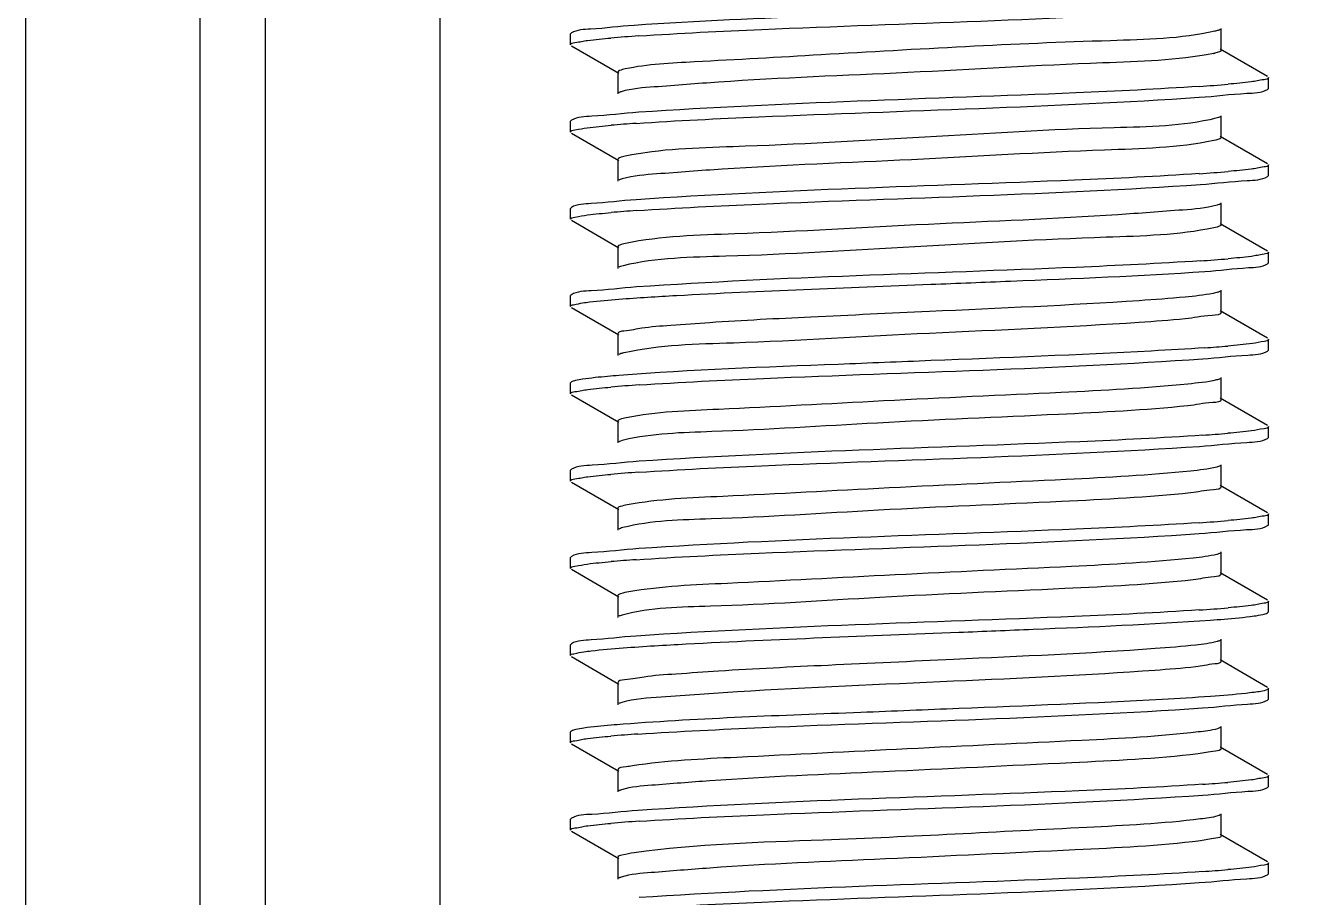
# Model space of a CAD drawing. Extents: x 27938 to 650306, y -92720 to 1524912.
# Drawn here: x 294381.2 to 294727.2, y 845461.8 to 845699.8 of the extents above; entities that cross this region are included whole.
import ezdxf

# ---------------------------------------------------------------- set-up
doc = ezdxf.new("R2010")
doc.units = 0
doc.header["$LTSCALE"] = 1000
doc.header["$MEASUREMENT"] = 0
doc.styles.get("Standard").update_dxf_attribs({"font": 'gbenor.shx', "bigfont": 'gbcbig.shx'})
doc.dimstyles.get("Standard").update_dxf_attribs({"dimtxt": 0.18, "dimasz": 0.18, "dimexe": 0.18, "dimexo": 0.0625, "dimgap": 0.09, "dimtad": 0, "dimtih": 1, "dimtoh": 1, "dimdec": 4, "dimzin": 0, "dimdsep": 46, "dimtxsty": 'Standard', "dimcen": 0.09, "dimadec": 0, "dimazin": 0, "dimtfac": 1, "dimtdec": 4, "dimtofl": 0, "dimtmove": 0, "dimatfit": 3, "dimfxl": 1, "dimtolj": 1, "dimtzin": 0, "dimarcsym": 0})

msp = doc.modelspace()

# ---------------------------------------------------------------- linework, layer by layer
at = {"linetype": 'Continuous'}
for p, q in [((294381.22, 847691.77), (294381.22, 842950.74)), ((294428.85, 847691.77), (294428.85, 842950.74)), ((294446.71, 847691.77), (294446.71, 842950.74)), ((294494.33, 847691.77), (294494.33, 842950.74)), ((294707.67, 845693.05), (294707.67, 845699)), ((294530.28, 845697.77), (294530.05, 845697.51)), ((294530.05, 845694.54), (294530.05, 845697.51)), ((294530.05, 845694.54), (294530.05, 845697.51)), ((294530.28, 845694.28), (294543.2, 845686.79)), ((294720.33, 845685.87), (294707.41, 845693.35)), ((294542.94, 845687.1), (294542.94, 845681.14)), ((294720.56, 845682.63), (294720.56, 845685.61)), ((294720.56, 845682.63), (294720.56, 845685.61)), ((294720.33, 845682.37), (294720.56, 845682.63)), ((294707.67, 845669.24), (294707.67, 845675.19)), ((294530.28, 845673.96), (294530.05, 845673.7)), ((294530.05, 845670.72), (294530.05, 845673.7)), ((294530.05, 845670.72), (294530.05, 845673.7)), ((294530.28, 845670.46), (294543.2, 845662.98)), ((294706.24, 845668.53), (294705.61, 845668.39)), ((294720.33, 845662.06), (294707.41, 845669.54)), ((294542.94, 845663.28), (294542.94, 845657.33)), ((294720.56, 845658.82), (294720.56, 845661.79)), ((294720.56, 845658.82), (294720.56, 845661.79)), ((294720.33, 845658.56), (294720.56, 845658.82)), ((294707.67, 845645.42), (294707.67, 845651.38)), ((294530.28, 845650.15), (294530.05, 845649.89)), ((294530.05, 845646.91), (294530.05, 845649.89)), ((294530.05, 845646.91), (294530.05, 845649.89)), ((294530.28, 845646.65), (294543.2, 845639.17)), ((294706.53, 845644.79), (294705.66, 845644.58)), ((294720.33, 845638.24), (294707.41, 845645.72)), ((294542.94, 845639.47), (294542.94, 845633.52)), ((294720.56, 845635.01), (294720.56, 845637.98)), ((294720.56, 845635.01), (294720.56, 845637.98)), ((294720.33, 845634.74), (294720.56, 845635.01)), ((294530.28, 845626.34), (294530.05, 845626.08)), ((294707.67, 845621.61), (294707.67, 845627.56)), ((294530.05, 845623.1), (294530.05, 845626.08)), ((294530.05, 845623.1), (294530.05, 845626.08)), ((294530.28, 845622.84), (294543.2, 845615.36)), ((294720.33, 845614.43), (294707.41, 845621.91)), ((294542.94, 845615.66), (294542.94, 845609.7)), ((294720.56, 845611.19), (294720.56, 845614.17)), ((294720.56, 845611.19), (294720.56, 845614.17)), ((294720.33, 845610.93), (294720.56, 845611.19)), ((294530.28, 845602.52), (294530.05, 845602.26)), ((294530.05, 845599.29), (294530.05, 845602.26)), ((294530.05, 845599.29), (294530.05, 845602.26)), ((294707.67, 845597.8), (294707.67, 845603.75)), ((294530.28, 845599.03), (294543.2, 845591.54)), ((294720.33, 845590.62), (294707.41, 845598.1)), ((294542.94, 845591.84), (294542.94, 845585.89)), ((294720.56, 845587.38), (294720.56, 845590.36)), ((294720.56, 845587.38), (294720.56, 845590.36)), ((294720.33, 845587.12), (294720.56, 845587.38)), ((294530.28, 845578.71), (294530.05, 845578.45)), ((294530.05, 845575.47), (294530.05, 845578.45)), ((294530.05, 845575.47), (294530.05, 845578.45)), ((294707.67, 845573.98), (294707.67, 845579.94)), ((294530.28, 845575.21), (294543.2, 845567.73)), ((294720.33, 845566.8), (294707.41, 845574.29)), ((294542.94, 845568.03), (294542.94, 845562.08)), ((294720.56, 845563.57), (294720.56, 845566.54)), ((294720.56, 845563.57), (294720.56, 845566.54)), ((294720.33, 845563.31), (294720.56, 845563.57)), ((294530.28, 845554.9), (294530.05, 845554.64)), ((294530.05, 845551.66), (294530.05, 845554.64)), ((294530.05, 845551.66), (294530.05, 845554.64)), ((294707.67, 845550.17), (294707.67, 845556.13)), ((294530.28, 845551.4), (294543.2, 845543.92)), ((294720.33, 845542.99), (294707.41, 845550.47)), ((294542.94, 845544.22), (294542.94, 845538.27)), ((294720.56, 845539.75), (294720.56, 845542.73)), ((294720.56, 845539.75), (294720.56, 845542.73)), ((294720.33, 845539.49), (294720.56, 845539.75)), ((294530.28, 845531.08), (294530.05, 845530.82)), ((294530.05, 845527.85), (294530.05, 845530.82)), ((294530.05, 845527.85), (294530.05, 845530.82)), ((294707.67, 845526.36), (294707.67, 845532.31)), ((294530.28, 845527.59), (294543.2, 845520.1)), ((294720.33, 845519.18), (294707.41, 845526.66)), ((294542.94, 845520.41), (294542.94, 845514.45)), ((294720.33, 845515.68), (294720.56, 845515.94)), ((294720.56, 845515.94), (294720.56, 845518.92)), ((294720.56, 845515.94), (294720.56, 845518.92)), ((294530.28, 845507.27), (294530.05, 845507.01)), ((294530.05, 845504.03), (294530.05, 845507.01)), ((294530.05, 845504.03), (294530.05, 845507.01)), ((294707.67, 845502.55), (294707.67, 845508.5)), ((294530.28, 845503.77), (294543.2, 845496.29)), ((294720.33, 845495.37), (294707.41, 845502.85)), ((294542.94, 845496.59), (294542.94, 845490.64)), ((294720.56, 845492.13), (294720.56, 845495.1)), ((294720.56, 845492.13), (294720.56, 845495.1)), ((294720.33, 845491.87), (294720.56, 845492.13)), ((294707.67, 845478.73), (294707.67, 845484.69)), ((294530.28, 845483.46), (294530.05, 845483.2)), ((294530.05, 845480.22), (294530.05, 845483.2)), ((294530.05, 845480.22), (294530.05, 845483.2)), ((294530.28, 845479.96), (294543.2, 845472.48)), ((294720.33, 845471.55), (294707.41, 845479.04)), ((294542.94, 845472.78), (294542.94, 845466.83)), ((294720.56, 845468.32), (294720.56, 845471.29)), ((294720.56, 845468.32), (294720.56, 845471.29)), ((294720.33, 845468.05), (294720.56, 845468.32))]:
    msp.add_line(p, q, dxfattribs=at)
for centre, radius, start, end in [((294576.2, 845278.26), 419.59, 93.7629, 94.806), ((294701.66, 845711.28), 19.48, 281.4729, 282.6156), ((294674.11, 846105.64), 423.36, 273.7391, 274.8053), ((294575.27, 845266.14), 407.86, 93.8436, 94.8037), ((294674.02, 846082.89), 424.43, 273.7327, 274.805), ((294575.41, 845240.58), 409.61, 93.832, 94.8034), ((294674.46, 846053.57), 418.9, 273.7674, 274.8061), ((294676.11, 846009.1), 398.18, 273.9056, 274.8068), ((294576.34, 845181.25), 421.36, 93.7522, 94.8054), ((294675.26, 845995.98), 408.9, 273.8366, 274.8035), ((294576.18, 845159.42), 419.37, 93.7643, 94.806), ((294674.09, 845986.8), 423.59, 273.7377, 274.8053), ((294575.26, 845147.13), 407.8, 93.844, 94.8037), ((294674.01, 845964.01), 424.61, 273.7316, 274.805), ((294575.92, 845091.34), 416, 93.7865, 94.8061), ((294675.17, 845901.77), 409.95, 273.8297, 274.8033), ((294576.33, 845062.37), 421.18, 93.7533, 94.8055), ((294675.25, 845876.97), 408.96, 273.8363, 274.8035)]:
    msp.add_arc(centre, radius, start, end, dxfattribs=at)
for points, knots in [([(294620.76, 845703.29), (294613.65, 845703), (294589.19, 845702), (294564.72, 845701.03), (294547.39, 845699.84)], [0, 0, 0, 0, 0.290714, 1, 1, 1, 1]), ([(294548.67, 845696.95), (294559.87, 845697.7), (294610.88, 845700.15), (294661.96, 845701.37), (294701.72, 845704.02)], [0, 0, 0, 0, 0.219814, 1, 1, 1, 1]), ([(294547.39, 845699.84), (294543.43, 845699.56), (294537.88, 845698.79), (294531.83, 845698.66), (294530.28, 845697.77)], [0, 0, 0, 0, 0.689661, 1, 1, 1, 1]), ([(294530.05, 845694.54), (294530.05, 845694.98), (294532.37, 845695.26), (294533.54, 845695.58), (294534.71, 845695.73)], [0, 0, 0, 0, 0.271257, 1, 1, 1, 1]), ([(294705.92, 845698.22), (294696.62, 845696.13), (294660.44, 845695.39), (294613.23, 845692.66), (294569.11, 845690.08), (294551.15, 845689.24), (294544.94, 845687.93)], [0, 0, 0, 0, 0.177164, 0.667524, 0.881863, 1, 1, 1, 1]), ([(294707.4, 845698.7), (294707.22, 845698.6), (294706.73, 845698.42), (294706.22, 845698.29), (294705.92, 845698.22)], [0, 0, 0, 0, 0.400253, 1, 1, 1, 1]), ([(294705.54, 845692.18), (294695.62, 845690.17), (294667.59, 845689.54), (294622.69, 845686.73), (294581.74, 845685.33), (294555.77, 845683.2), (294546.79, 845682.6), (294543.88, 845681.72)], [0, 0, 0, 0, 0.187313, 0.515693, 0.835167, 0.943815, 1, 1, 1, 1]), ([(294707.66, 845693.05), (294707.66, 845692.85), (294706.9, 845692.49), (294706.36, 845692.37), (294705.92, 845692.27)], [0, 0, 0, 0, 0.300595, 1, 1, 1, 1]), ([(294544.94, 845687.93), (294544.43, 845687.82), (294543.83, 845687.69), (294542.94, 845687.31), (294542.95, 845687.1)], [0, 0, 0, 0, 0.704879, 1, 1, 1, 1]), ([(294720.56, 845685.61), (294720.56, 845685.16), (294718.21, 845684.89), (294717.03, 845684.56), (294715.85, 845684.41)], [0, 0, 0, 0, 0.271089, 1, 1, 1, 1]), ([(294543.88, 845681.72), (294543.75, 845681.68), (294543.52, 845681.6), (294543.3, 845681.5), (294543.2, 845681.44)], [0, 0, 0, 0, 0.566993, 1, 1, 1, 1]), ([(294701.72, 845683.18), (294690.48, 845682.43), (294639.46, 845679.99), (294588.38, 845678.77), (294548.67, 845676.11)], [0, 0, 0, 0, 0.220557, 1, 1, 1, 1]), ([(294701.66, 845680.2), (294705.98, 845680.49), (294712.04, 845681.33), (294718.65, 845681.41), (294720.33, 845682.37)], [0, 0, 0, 0, 0.69122, 1, 1, 1, 1]), ([(294547.93, 845673.08), (294559.09, 845673.85), (294610.33, 845676.32), (294661.63, 845677.54), (294701.66, 845680.2)], [0, 0, 0, 0, 0.218031, 1, 1, 1, 1]), ([(294548.67, 845676.11), (294544.41, 845675.83), (294538.44, 845675), (294531.94, 845674.91), (294530.28, 845673.96)], [0, 0, 0, 0, 0.690963, 1, 1, 1, 1]), ([(294707.4, 845674.89), (294707.26, 845674.8), (294706.87, 845674.65), (294706.47, 845674.54), (294706.24, 845674.48)], [0, 0, 0, 0, 0.410783, 1, 1, 1, 1]), ([(294530.05, 845670.72), (294530.05, 845671.16), (294532.32, 845671.44), (294533.47, 845671.75), (294534.62, 845671.9)], [0, 0, 0, 0, 0.271613, 1, 1, 1, 1]), ([(294706.24, 845674.48), (294697.2, 845672.24), (294670.35, 845672), (294626.57, 845669.22), (294582.12, 845666.78), (294554.62, 845666.14), (294544.96, 845664.12)], [0, 0, 0, 0, 0.172802, 0.492825, 0.816897, 1, 1, 1, 1]), ([(294705.61, 845668.39), (294695.85, 845666.37), (294668.11, 845665.77), (294623.52, 845662.96), (294582.67, 845661.52), (294556.42, 845659.48), (294547.23, 845658.81), (294544.15, 845657.98)], [0, 0, 0, 0, 0.184784, 0.510672, 0.830509, 0.940967, 1, 1, 1, 1]), ([(294707.66, 845669.24), (294707.66, 845669.07), (294707.06, 845668.73), (294706.6, 845668.62), (294706.24, 845668.53)], [0, 0, 0, 0, 0.308524, 1, 1, 1, 1]), ([(294544.96, 845664.12), (294544.45, 845664.02), (294543.84, 845663.88), (294542.95, 845663.5), (294542.95, 845663.28)], [0, 0, 0, 0, 0.705132, 1, 1, 1, 1]), ([(294720.56, 845661.79), (294720.56, 845661.35), (294718.2, 845661.07), (294717.01, 845660.75), (294715.83, 845660.6)], [0, 0, 0, 0, 0.271033, 1, 1, 1, 1]), ([(294544.15, 845657.98), (294543.96, 845657.93), (294543.64, 845657.83), (294543.33, 845657.7), (294543.2, 845657.63)], [0, 0, 0, 0, 0.580357, 1, 1, 1, 1]), ([(294701.66, 845659.37), (294690.32, 845658.61), (294639.08, 845656.16), (294587.77, 845654.97), (294547.93, 845652.25)], [0, 0, 0, 0, 0.221461, 1, 1, 1, 1]), ([(294701.99, 845656.41), (294706.23, 845656.7), (294712.18, 845657.52), (294718.68, 845657.61), (294720.33, 845658.56)], [0, 0, 0, 0, 0.690907, 1, 1, 1, 1]), ([(294548.03, 845649.28), (294559.24, 845650.04), (294610.55, 845652.51), (294661.93, 845653.73), (294701.99, 845656.41)], [0, 0, 0, 0, 0.218602, 1, 1, 1, 1]), ([(294547.93, 845652.25), (294543.84, 845651.97), (294538.12, 845651.18), (294531.87, 845651.06), (294530.28, 845650.15)], [0, 0, 0, 0, 0.690198, 1, 1, 1, 1]), ([(294706.53, 845650.75), (294703.5, 845649.9), (294694.36, 845649.25), (294668.18, 845647.19), (294627.3, 845645.75), (294582.63, 845642.95), (294554.82, 845642.34), (294545.02, 845640.32)], [0, 0, 0, 0, 0.058314, 0.16832, 0.488078, 0.814598, 1, 1, 1, 1]), ([(294707.4, 845651.07), (294707.29, 845651.01), (294707, 845650.89), (294706.7, 845650.79), (294706.53, 845650.75)], [0, 0, 0, 0, 0.422831, 1, 1, 1, 1]), ([(294530.05, 845646.91), (294530.05, 845647.34), (294532.34, 845647.63), (294533.5, 845647.94), (294534.65, 845648.09)], [0, 0, 0, 0, 0.271515, 1, 1, 1, 1]), ([(294705.66, 845644.58), (294696.03, 845642.57), (294668.6, 845641.93), (294624.24, 845639.48), (294580.43, 845636.75), (294553.55, 845636.44), (294544.45, 845634.24)], [0, 0, 0, 0, 0.182564, 0.506012, 0.826068, 1, 1, 1, 1]), ([(294707.66, 845645.42), (294707.66, 845645.28), (294707.21, 845644.98), (294706.82, 845644.87), (294706.53, 845644.79)], [0, 0, 0, 0, 0.318416, 1, 1, 1, 1]), ([(294545.02, 845640.32), (294544.49, 845640.21), (294543.87, 845640.07), (294542.95, 845639.69), (294542.95, 845639.47)], [0, 0, 0, 0, 0.705784, 1, 1, 1, 1]), ([(294720.56, 845637.98), (294720.56, 845637.54), (294718.24, 845637.26), (294717.07, 845636.94), (294715.9, 845636.79)], [0, 0, 0, 0, 0.271288, 1, 1, 1, 1]), ([(294544.45, 845634.24), (294544.2, 845634.18), (294543.77, 845634.07), (294543.36, 845633.91), (294543.21, 845633.82)], [0, 0, 0, 0, 0.591995, 1, 1, 1, 1]), ([(294701.99, 845635.57), (294690.68, 845634.82), (294639.36, 845632.35), (294587.98, 845631.16), (294548.03, 845628.44)], [0, 0, 0, 0, 0.220602, 1, 1, 1, 1]), ([(294703.23, 845632.68), (294707.18, 845632.96), (294712.74, 845633.73), (294718.78, 845633.86), (294720.33, 845634.74)], [0, 0, 0, 0, 0.689629, 1, 1, 1, 1]), ([(294628.42, 845629.18), (294635.67, 845629.46), (294660.61, 845630.48), (294685.56, 845631.46), (294703.23, 845632.68)], [0, 0, 0, 0, 0.290468, 1, 1, 1, 1]), ([(294548.03, 845628.44), (294543.92, 845628.16), (294538.16, 845627.36), (294531.88, 845627.26), (294530.28, 845626.34)], [0, 0, 0, 0, 0.690304, 1, 1, 1, 1]), ([(294543.23, 845625.12), (294548.47, 845625.53), (294576.85, 845627.23), (294605.26, 845628.25), (294628.42, 845629.18)], [0, 0, 0, 0, 0.184687, 1, 1, 1, 1]), ([(294706.79, 845627.01), (294706.34, 845626.87), (294703.38, 845626.22), (294700.36, 845625.94), (294697.81, 845625.69)], [0, 0, 0, 0, 0.153321, 1, 1, 1, 1]), ([(294707.41, 845627.26), (294707.32, 845627.21), (294707.12, 845627.12), (294706.91, 845627.05), (294706.79, 845627.01)], [0, 0, 0, 0, 0.43669, 1, 1, 1, 1]), ([(294530.05, 845623.1), (294530.05, 845623.42), (294531.65, 845623.76), (294532.52, 845623.97), (294533.35, 845624.1)], [0, 0, 0, 0, 0.277625, 1, 1, 1, 1]), ([(294533.35, 845624.1), (294533.98, 845624.19), (294537.26, 845624.63), (294540.56, 845624.91), (294543.23, 845625.12)], [0, 0, 0, 0, 0.190334, 1, 1, 1, 1]), ([(294697.81, 845625.69), (294693.64, 845625.29), (294670.39, 845623.6), (294647.1, 845622.61), (294628, 845621.73)], [0, 0, 0, 0, 0.179859, 1, 1, 1, 1]), ([(294628, 845621.73), (294617.22, 845621.24), (294597.28, 845620.31), (294573.55, 845619.14), (294558.45, 845618), (294550.1, 845617.43), (294546.21, 845616.53), (294542.95, 845616.26), (294542.95, 845615.66)], [0, 0, 0, 0, 0.37902, 0.702957, 0.82783, 0.920921, 0.978777, 1, 1, 1, 1]), ([(294697.81, 845619.74), (294693.64, 845619.33), (294670.39, 845617.64), (294647.1, 845616.66), (294628, 845615.78)], [0, 0, 0, 0, 0.179859, 1, 1, 1, 1]), ([(294707.66, 845621.61), (294707.67, 845620.72), (294702.57, 845620.74), (294700.27, 845619.98), (294697.81, 845619.74)], [0, 0, 0, 0, 0.264851, 1, 1, 1, 1]), ([(294628, 845615.78), (294610.16, 845614.96), (294582.51, 845613.06), (294554.46, 845612.66), (294544.73, 845610.49)], [0, 0, 0, 0, 0.641833, 1, 1, 1, 1]), ([(294720.56, 845614.17), (294720.56, 845613.76), (294718.4, 845613.46), (294717.29, 845613.16), (294716.2, 845613.02)], [0, 0, 0, 0, 0.272355, 1, 1, 1, 1]), ([(294544.73, 845610.49), (294544.42, 845610.43), (294543.9, 845610.3), (294543.39, 845610.11), (294543.21, 845610.01)], [0, 0, 0, 0, 0.600683, 1, 1, 1, 1]), ([(294703.23, 845611.85), (294698.35, 845611.51), (294673.43, 845610.08), (294648.48, 845609.14), (294628.42, 845608.34)], [0, 0, 0, 0, 0.195815, 1, 1, 1, 1]), ([(294702.62, 845608.83), (294706.72, 845609.11), (294712.47, 845609.9), (294718.73, 845610.01), (294720.33, 845610.93)], [0, 0, 0, 0, 0.690247, 1, 1, 1, 1]), ([(294628.42, 845608.34), (294619.99, 845608), (294591.58, 845606.83), (294563.16, 845605.84), (294543.23, 845604.28)], [0, 0, 0, 0, 0.296913, 1, 1, 1, 1]), ([(294548.77, 845601.7), (294560.09, 845602.46), (294611.37, 845604.92), (294662.72, 845606.11), (294702.62, 845608.83)], [0, 0, 0, 0, 0.220973, 1, 1, 1, 1]), ([(294533.35, 845603.26), (294532.69, 845603.16), (294531.66, 845602.97), (294530.61, 845602.71), (294530.28, 845602.52)], [0, 0, 0, 0, 0.636492, 1, 1, 1, 1]), ([(294543.23, 845604.28), (294542.21, 845604.2), (294538.91, 845603.92), (294535.62, 845603.61), (294533.35, 845603.26)], [0, 0, 0, 0, 0.308662, 1, 1, 1, 1]), ([(294707.41, 845603.45), (294707.09, 845603.26), (294704.16, 845602.47), (294701.19, 845602.22), (294698.58, 845601.95)], [0, 0, 0, 0, 0.12359, 1, 1, 1, 1]), ([(294530.05, 845599.29), (294530.05, 845599.73), (294532.39, 845600.01), (294533.57, 845600.33), (294534.74, 845600.48)], [0, 0, 0, 0, 0.271161, 1, 1, 1, 1]), ([(294698.58, 845601.95), (294687.07, 845600.79), (294659.34, 845599.37), (294616.6, 845597.53), (294577.09, 845595.19), (294553.5, 845594.38), (294545.19, 845592.73)], [0, 0, 0, 0, 0.225861, 0.54177, 0.834708, 1, 1, 1, 1]), ([(294698.58, 845596), (294686.83, 845594.82), (294658.55, 845593.37), (294615.18, 845591.58), (294575.74, 845588.99), (294552.36, 845588.51), (294544.49, 845586.63)], [0, 0, 0, 0, 0.229569, 0.549908, 0.842706, 1, 1, 1, 1]), ([(294707.66, 845597.8), (294707.67, 845596.97), (294702.99, 845596.92), (294700.85, 845596.23), (294698.58, 845596)], [0, 0, 0, 0, 0.265506, 1, 1, 1, 1]), ([(294545.19, 845592.73), (294544.62, 845592.62), (294543.96, 845592.47), (294542.95, 845592.08), (294542.94, 845591.84)], [0, 0, 0, 0, 0.707927, 1, 1, 1, 1]), ([(294720.56, 845590.36), (294720.56, 845589.92), (294718.28, 845589.64), (294717.12, 845589.32), (294715.97, 845589.18)], [0, 0, 0, 0, 0.271556, 1, 1, 1, 1]), ([(294544.49, 845586.63), (294544.23, 845586.56), (294543.79, 845586.45), (294543.37, 845586.28), (294543.21, 845586.19)], [0, 0, 0, 0, 0.592962, 1, 1, 1, 1]), ([(294548.65, 845577.88), (294559.85, 845578.63), (294610.87, 845581.08), (294661.94, 845582.31), (294701.7, 845584.95)], [0, 0, 0, 0, 0.219771, 1, 1, 1, 1]), ([(294702.62, 845587.99), (294691.43, 845587.23), (294640.15, 845584.76), (294588.81, 845583.54), (294548.77, 845580.87)], [0, 0, 0, 0, 0.218362, 1, 1, 1, 1]), ([(294701.7, 845584.95), (294706.02, 845585.24), (294712.06, 845586.08), (294718.65, 845586.16), (294720.33, 845587.12)], [0, 0, 0, 0, 0.691176, 1, 1, 1, 1]), ([(294548.77, 845580.87), (294544.49, 845580.58), (294538.49, 845579.75), (294531.94, 845579.67), (294530.28, 845578.71)], [0, 0, 0, 0, 0.691058, 1, 1, 1, 1]), ([(294699.32, 845578.22), (294688.04, 845577.03), (294660.57, 845575.63), (294617.97, 845573.75), (294578.09, 845571.48), (294554.12, 845570.57), (294545.54, 845568.99)], [0, 0, 0, 0, 0.220957, 0.535192, 0.830069, 1, 1, 1, 1]), ([(294707.41, 845579.64), (294707.11, 845579.46), (294704.43, 845578.71), (294701.71, 845578.47), (294699.32, 845578.22)], [0, 0, 0, 0, 0.125811, 1, 1, 1, 1]), ([(294530.05, 845575.47), (294530.05, 845575.91), (294532.37, 845576.19), (294533.54, 845576.51), (294534.71, 845576.66)], [0, 0, 0, 0, 0.271269, 1, 1, 1, 1]), ([(294699.32, 845572.26), (294687.62, 845571.04), (294659.2, 845569.59), (294615.48, 845567.81), (294575.72, 845565.09), (294552.12, 845564.76), (294544.3, 845562.77)], [0, 0, 0, 0, 0.227343, 0.549346, 0.844044, 1, 1, 1, 1]), ([(294707.66, 845573.98), (294707.67, 845573.22), (294703.38, 845573.1), (294701.41, 845572.48), (294699.32, 845572.26)], [0, 0, 0, 0, 0.266267, 1, 1, 1, 1]), ([(294545.54, 845568.99), (294544.89, 845568.87), (294544.14, 845568.69), (294542.95, 845568.3), (294542.94, 845568.03)], [0, 0, 0, 0, 0.7122, 1, 1, 1, 1]), ([(294701.7, 845564.12), (294690.46, 845563.37), (294639.45, 845560.92), (294588.37, 845559.71), (294548.65, 845557.05)], [0, 0, 0, 0, 0.2206, 1, 1, 1, 1]), ([(294720.56, 845566.54), (294720.56, 845566.1), (294718.21, 845565.82), (294717.02, 845565.5), (294715.84, 845565.35)], [0, 0, 0, 0, 0.271076, 1, 1, 1, 1]), ([(294544.3, 845562.77), (294544.08, 845562.71), (294543.71, 845562.6), (294543.34, 845562.46), (294543.21, 845562.38)], [0, 0, 0, 0, 0.585894, 1, 1, 1, 1]), ([(294547.93, 845554.02), (294559.08, 845554.78), (294610.32, 845557.25), (294661.62, 845558.47), (294701.64, 845561.14)], [0, 0, 0, 0, 0.218012, 1, 1, 1, 1]), ([(294701.64, 845561.14), (294705.97, 845561.43), (294712.03, 845562.26), (294718.65, 845562.34), (294720.33, 845563.31)], [0, 0, 0, 0, 0.69123, 1, 1, 1, 1]), ([(294548.65, 845557.05), (294544.4, 845556.76), (294538.44, 845555.93), (294531.94, 845555.85), (294530.28, 845554.9)], [0, 0, 0, 0, 0.69095, 1, 1, 1, 1]), ([(294700.03, 845554.48), (294688.99, 845553.27), (294661.83, 845551.9), (294619.43, 845549.98), (294579.19, 845547.77), (294554.85, 845546.77), (294545.97, 845545.25)], [0, 0, 0, 0, 0.215853, 0.528156, 0.824971, 1, 1, 1, 1]), ([(294707.41, 845555.82), (294707.13, 845555.66), (294704.7, 845554.95), (294702.2, 845554.72), (294700.03, 845554.48)], [0, 0, 0, 0, 0.128207, 1, 1, 1, 1]), ([(294530.05, 845551.66), (294530.05, 845552.09), (294532.32, 845552.38), (294533.47, 845552.69), (294534.62, 845552.84)], [0, 0, 0, 0, 0.271616, 1, 1, 1, 1]), ([(294700.03, 845548.53), (294688.39, 845547.25), (294659.86, 845545.82), (294615.85, 845544.04), (294575.77, 845541.2), (294551.94, 845541.02), (294544.15, 845538.91)], [0, 0, 0, 0, 0.224873, 0.548357, 0.845013, 1, 1, 1, 1]), ([(294707.66, 845550.17), (294707.67, 845549.47), (294703.77, 845549.29), (294701.94, 845548.74), (294700.03, 845548.53)], [0, 0, 0, 0, 0.267184, 1, 1, 1, 1]), ([(294545.97, 845545.25), (294545.21, 845545.12), (294544.37, 845544.92), (294542.95, 845544.53), (294542.94, 845544.22)], [0, 0, 0, 0, 0.716288, 1, 1, 1, 1]), ([(294701.64, 845540.3), (294690.31, 845539.55), (294639.07, 845537.09), (294587.77, 845535.9), (294547.93, 845533.18)], [0, 0, 0, 0, 0.221489, 1, 1, 1, 1]), ([(294720.56, 845542.73), (294720.56, 845542.29), (294718.2, 845542.01), (294717.01, 845541.68), (294715.83, 845541.53)], [0, 0, 0, 0, 0.271024, 1, 1, 1, 1]), ([(294544.15, 845538.91), (294543.96, 845538.86), (294543.64, 845538.77), (294543.33, 845538.64), (294543.21, 845538.57)], [0, 0, 0, 0, 0.579461, 1, 1, 1, 1]), ([(294636.06, 845534.23), (294642.81, 845534.5), (294665.72, 845535.45), (294688.64, 845536.38), (294704.78, 845537.54)], [0, 0, 0, 0, 0.294536, 1, 1, 1, 1]), ([(294704.78, 845537.54), (294706, 845537.63), (294709.95, 845537.93), (294713.9, 845538.28), (294716.62, 845538.66)], [0, 0, 0, 0, 0.308238, 1, 1, 1, 1]), ([(294716.62, 845538.66), (294717.43, 845538.77), (294718.67, 845538.99), (294719.94, 845539.27), (294720.33, 845539.49)], [0, 0, 0, 0, 0.643888, 1, 1, 1, 1]), ([(294547.93, 845533.18), (294543.84, 845532.91), (294538.11, 845532.11), (294531.87, 845532), (294530.28, 845531.08)], [0, 0, 0, 0, 0.690195, 1, 1, 1, 1]), ([(294544.4, 845529.95), (294550.13, 845530.39), (294580.66, 845532.15), (294611.23, 845533.24), (294636.06, 845534.23)], [0, 0, 0, 0, 0.18765, 1, 1, 1, 1]), ([(294533.68, 845528.9), (294534.36, 845529), (294537.92, 845529.44), (294541.5, 845529.74), (294544.4, 845529.95)], [0, 0, 0, 0, 0.190818, 1, 1, 1, 1]), ([(294700.72, 845530.74), (294697.02, 845530.32), (294675.01, 845528.57), (294652.95, 845527.64), (294634.6, 845526.79)], [0, 0, 0, 0, 0.168264, 1, 1, 1, 1]), ([(294707.41, 845532.01), (294707.15, 845531.86), (294704.95, 845531.19), (294702.68, 845530.97), (294700.72, 845530.74)], [0, 0, 0, 0, 0.130748, 1, 1, 1, 1]), ([(294530.05, 845527.85), (294530.05, 845528.2), (294531.82, 845528.52), (294532.77, 845528.76), (294533.68, 845528.9)], [0, 0, 0, 0, 0.275706, 1, 1, 1, 1]), ([(294634.6, 845526.79), (294623.18, 845526.26), (294601.86, 845525.27), (294576.39, 845524.06), (294559.97, 845522.86), (294550.81, 845522.29), (294546.56, 845521.29), (294542.95, 845521.07), (294542.94, 845520.41)], [0, 0, 0, 0, 0.372666, 0.697897, 0.824569, 0.919388, 0.97842, 1, 1, 1, 1]), ([(294707.67, 845526.36), (294707.67, 845525.72), (294704.14, 845525.49), (294702.45, 845524.99), (294700.72, 845524.79)], [0, 0, 0, 0, 0.268221, 1, 1, 1, 1]), ([(294700.72, 845524.79), (294697.02, 845524.37), (294675.01, 845522.62), (294652.95, 845521.68), (294634.6, 845520.83)], [0, 0, 0, 0, 0.168264, 1, 1, 1, 1]), ([(294634.6, 845520.83), (294614.94, 845519.92), (294588.24, 845519), (294558.17, 845516.69), (294547.5, 845516.06), (294544.03, 845515.07)], [0, 0, 0, 0, 0.650517, 0.880557, 1, 1, 1, 1]), ([(294704.78, 845516.7), (294700.36, 845516.39), (294677.46, 845515.02), (294654.54, 845514.13), (294636.06, 845513.39)], [0, 0, 0, 0, 0.19327, 1, 1, 1, 1]), ([(294702.56, 845513.57), (294706.67, 845513.85), (294712.44, 845514.65), (294718.72, 845514.76), (294720.33, 845515.68)], [0, 0, 0, 0, 0.69031, 1, 1, 1, 1]), ([(294716.62, 845517.82), (294715.87, 845517.72), (294711.93, 845517.24), (294707.98, 845516.94), (294704.78, 845516.7)], [0, 0, 0, 0, 0.190506, 1, 1, 1, 1]), ([(294720.56, 845518.92), (294720.56, 845518.79), (294719.15, 845517.91), (294717.87, 845518), (294716.62, 845517.82)], [0, 0, 0, 0, 0.08898, 1, 1, 1, 1]), ([(294544.03, 845515.07), (294543.86, 845515.02), (294543.58, 845514.93), (294543.31, 845514.82), (294543.21, 845514.75)], [0, 0, 0, 0, 0.573615, 1, 1, 1, 1]), ([(294636.06, 845513.39), (294627.14, 845513.04), (294596.58, 845511.79), (294566, 845510.75), (294544.4, 845509.12)], [0, 0, 0, 0, 0.291869, 1, 1, 1, 1]), ([(294548.45, 845506.43), (294559.74, 845507.19), (294611.11, 845509.66), (294662.55, 845510.85), (294702.56, 845513.57)], [0, 0, 0, 0, 0.220168, 1, 1, 1, 1]), ([(294544.4, 845509.12), (294543.3, 845509.04), (294539.72, 845508.75), (294536.14, 845508.42), (294533.68, 845508.06)], [0, 0, 0, 0, 0.308073, 1, 1, 1, 1]), ([(294530.05, 845504.03), (294530.05, 845504.47), (294532.35, 845504.75), (294533.51, 845505.07), (294534.67, 845505.22)], [0, 0, 0, 0, 0.271401, 1, 1, 1, 1]), ([(294533.68, 845508.06), (294532.94, 845507.95), (294531.8, 845507.75), (294530.64, 845507.48), (294530.28, 845507.27)], [0, 0, 0, 0, 0.640469, 1, 1, 1, 1]), ([(294701.37, 845507.01), (294690.83, 845505.74), (294664.32, 845504.42), (294622.35, 845502.45), (294581.46, 845500.33), (294556.37, 845499.19), (294546.93, 845497.78)], [0, 0, 0, 0, 0.205692, 0.514145, 0.814818, 1, 1, 1, 1]), ([(294707.41, 845508.2), (294707.17, 845508.06), (294705.19, 845507.43), (294703.14, 845507.22), (294701.37, 845507.01)], [0, 0, 0, 0, 0.133548, 1, 1, 1, 1]), ([(294707.67, 845502.55), (294707.67, 845501.96), (294704.49, 845501.69), (294702.94, 845501.24), (294701.37, 845501.05)], [0, 0, 0, 0, 0.269573, 1, 1, 1, 1]), ([(294701.37, 845501.05), (294689.91, 845499.68), (294661.23, 845498.36), (294616.83, 845496.11), (294578.51, 845494.6), (294554.75, 845492.64), (294546.6, 845492.02), (294543.93, 845491.23)], [0, 0, 0, 0, 0.219299, 0.545275, 0.845986, 0.946989, 1, 1, 1, 1]), ([(294546.93, 845497.78), (294546.35, 845497.69), (294545.21, 845497.37), (294542.95, 845497.4), (294542.94, 845496.59)], [0, 0, 0, 0, 0.420943, 1, 1, 1, 1]), ([(294720.56, 845495.1), (294720.56, 845494.67), (294718.27, 845494.39), (294717.11, 845494.07), (294715.95, 845493.92)], [0, 0, 0, 0, 0.271495, 1, 1, 1, 1]), ([(294702.56, 845492.74), (294691.33, 845491.97), (294639.96, 845489.5), (294588.53, 845488.29), (294548.45, 845485.59)], [0, 0, 0, 0, 0.218828, 1, 1, 1, 1]), ([(294702.61, 845489.76), (294706.71, 845490.04), (294712.46, 845490.84), (294718.73, 845490.95), (294720.33, 845491.87)], [0, 0, 0, 0, 0.69025, 1, 1, 1, 1]), ([(294543.93, 845491.23), (294543.78, 845491.18), (294543.54, 845491.1), (294543.3, 845491), (294543.21, 845490.94)], [0, 0, 0, 0, 0.56834, 1, 1, 1, 1]), ([(294548.76, 845482.64), (294560.08, 845483.39), (294611.36, 845485.85), (294662.71, 845487.05), (294702.61, 845489.76)], [0, 0, 0, 0, 0.220945, 1, 1, 1, 1]), ([(294548.45, 845485.59), (294544.24, 845485.31), (294538.35, 845484.49), (294531.92, 845484.4), (294530.28, 845483.46)], [0, 0, 0, 0, 0.690745, 1, 1, 1, 1]), ([(294530.05, 845480.22), (294530.05, 845480.66), (294532.39, 845480.94), (294533.56, 845481.26), (294534.74, 845481.42)], [0, 0, 0, 0, 0.27117, 1, 1, 1, 1]), ([(294701.99, 845483.27), (294691.71, 845481.98), (294657.32, 845480.34), (294605.87, 845477.43), (294564.5, 845476.45), (294547.45, 845474.04)], [0, 0, 0, 0, 0.200632, 0.666276, 1, 1, 1, 1]), ([(294707.41, 845484.39), (294707.19, 845484.26), (294705.41, 845483.67), (294703.57, 845483.47), (294701.99, 845483.27)], [0, 0, 0, 0, 0.136537, 1, 1, 1, 1]), ([(294707.67, 845478.73), (294707.67, 845478.2), (294704.82, 845477.89), (294703.41, 845477.5), (294701.99, 845477.32)], [0, 0, 0, 0, 0.271092, 1, 1, 1, 1]), ([(294701.99, 845477.32), (294690.65, 845475.89), (294661.93, 845474.6), (294617.33, 845472.3), (294578.64, 845470.82), (294554.69, 845468.81), (294546.49, 845468.21), (294543.84, 845467.39)], [0, 0, 0, 0, 0.216257, 0.543315, 0.846143, 0.947493, 1, 1, 1, 1]), ([(294547.45, 845474.04), (294546.32, 845473.88), (294545.15, 845473.58), (294542.94, 845473.21), (294542.94, 845472.78)], [0, 0, 0, 0, 0.724965, 1, 1, 1, 1]), ([(294720.56, 845471.29), (294720.56, 845470.86), (294718.27, 845470.57), (294717.12, 845470.26), (294715.97, 845470.11)], [0, 0, 0, 0, 0.271553, 1, 1, 1, 1]), ([(294543.84, 845467.39), (294543.72, 845467.35), (294543.5, 845467.27), (294543.29, 845467.18), (294543.2, 845467.13)], [0, 0, 0, 0, 0.563561, 1, 1, 1, 1]), ([(294702.61, 845468.93), (294691.43, 845468.17), (294640.14, 845465.69), (294588.8, 845464.48), (294548.76, 845461.8)], [0, 0, 0, 0, 0.21838, 1, 1, 1, 1]), ([(294701.69, 845465.89), (294706.01, 845466.18), (294712.05, 845467.01), (294718.65, 845467.09), (294720.33, 845468.05)], [0, 0, 0, 0, 0.691188, 1, 1, 1, 1]), ([(294548.64, 845458.82), (294559.84, 845459.57), (294610.85, 845462.02), (294661.93, 845463.24), (294701.69, 845465.89)], [0, 0, 0, 0, 0.219727, 1, 1, 1, 1])]:
    msp.add_open_spline(points, degree=3, knots=knots, dxfattribs=at)
for points in [[(294534.71, 845695.73), (294536.82, 845696), (294538.93, 845696.2), (294541.05, 845696.38)], [(294715.85, 845684.41), (294713.76, 845684.14), (294711.67, 845683.95), (294709.57, 845683.77)], [(294534.62, 845671.9), (294536.78, 845672.18), (294538.95, 845672.38), (294541.11, 845672.57)], [(294715.83, 845660.6), (294713.75, 845660.33), (294711.66, 845660.14), (294709.58, 845659.96)], [(294534.65, 845648.09), (294536.8, 845648.37), (294538.95, 845648.57), (294541.11, 845648.76)], [(294715.9, 845636.79), (294713.8, 845636.52), (294711.68, 845636.32), (294709.56, 845636.14)], [(294716.2, 845613.02), (294713.96, 845612.72), (294711.72, 845612.51), (294709.47, 845612.32)], [(294534.74, 845600.48), (294536.84, 845600.75), (294538.94, 845600.94), (294541.04, 845601.12)], [(294715.97, 845589.18), (294713.82, 845588.9), (294711.66, 845588.7), (294709.5, 845588.51)], [(294534.71, 845576.66), (294536.82, 845576.93), (294538.93, 845577.13), (294541.05, 845577.31)], [(294715.84, 845565.35), (294713.76, 845565.08), (294711.67, 845564.88), (294709.57, 845564.71)], [(294534.62, 845552.84), (294536.78, 845553.12), (294538.95, 845553.32), (294541.11, 845553.5)], [(294715.83, 845541.53), (294713.75, 845541.27), (294711.66, 845541.07), (294709.58, 845540.89)], [(294534.67, 845505.22), (294536.8, 845505.49), (294538.93, 845505.69), (294541.06, 845505.87)], [(294715.95, 845493.92), (294713.81, 845493.64), (294711.66, 845493.44), (294709.5, 845493.26)], [(294534.74, 845481.42), (294536.83, 845481.68), (294538.94, 845481.88), (294541.04, 845482.06)], [(294715.97, 845470.11), (294713.82, 845469.83), (294711.66, 845469.63), (294709.5, 845469.45)]]:
    msp.add_open_spline(points, degree=3, dxfattribs=at)

# ---------------------------------------------------------------- leaders
msp.add_leader([(294652.9, 845103.6), (295642.26, 845550.05)], dimstyle='Standard', override={"dimgap": 20, "dimtad": 0})

doc.saveas('drawing.dxf')
